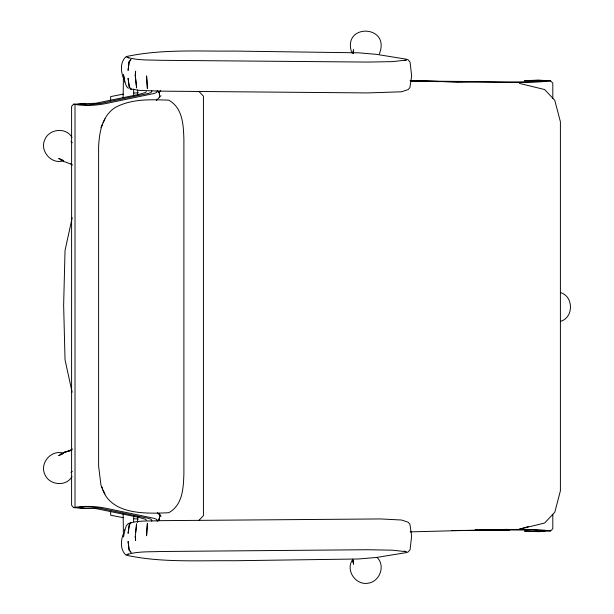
<?xml version="1.0" encoding="UTF-8"?>
<svg xmlns="http://www.w3.org/2000/svg" width="614" height="614" viewBox="0 0 614 614"><rect width="100%" height="100%" fill="white"/><g stroke="black" fill="none" stroke-linecap="round" stroke-linejoin="round"><path stroke-width="0.92" d="M133.637 521.823L133.698 516.128M123.13 97.634L123.468 74.847L124.964 81.984M146.316 91.601L145.572 92.491L138.357 94.548L95.776 103.252L73.573 104.18L71.6 106.375L71.592 505.207L73.573 507.624C84.141 505.675 95.431 506.174 106.03 508.285L153.776 518.254L156.332 519.168L157.261 520.158L157.23 521.209L159.425 519.014L159.448 517.963M151.742 521.209L151.788 520.181L150.952 519.244L148.496 518.362L100.903 508.423C93.366 507.141 85.507 506.281 77.932 507.517L84.932 508.438L95.776 508.553L138.357 517.264L145.572 519.314L146.316 520.211M353.319 53.165L353.61 49.703L352.835 53.103M135.633 532.576L136.607 523.834L135.287 536.375L135.617 540.55L135.249 536.321M101.763 486.91C109.722 515.253 145.879 513.726 168.735 512.736C182.865 504.915 183.402 487.877 183.893 473.609L183.893 139.294C183.402 125.033 182.865 107.987 168.735 100.166C150.338 99.514 131.266 98.608 114.626 107.834C101.955 116.576 99.245 132.54 98.608 146.899L98.608 466.003L100.965 485.283L102.415 488.46M124.964 529.821L123.468 536.958L123.122 513.22M72.206 217.671L65.038 250.474L63.641 305.158L65.038 359.827L72.107 392.185M123.191 534.28C120.682 541.018 120.175 550.167 126.185 555.209C161.375 562.838 198.076 560.375 233.888 560.743L358.591 558.986L376.482 557.466L406.215 552.623L408.064 552.032L410.06 549.714L411.649 535.999L409.899 524.164L408.072 522.192L401.51 520.02L380.703 518.945L160.837 520.657C150.039 521.34 138.733 520.066 128.311 523.519L126.453 525.507L124.596 530.519M379.345 53.894C391.164 24.422 341.415 23.125 351.807 52.827M353.372 560.336L352.766 562.056L353.242 559.968L353.61 564.297L352.444 559.193M100.965 127.62L102.415 124.442M103.144 122.854L104.971 118.878M352.605 559.615C345.314 569.899 355.207 585.065 367.525 583.3C379.498 582.179 385.884 565.901 377.08 557.451M158.573 92.891L160.722 90.388M72.015 476.548C66.297 486.879 49.565 485.382 44.937 474.706C39.265 463.133 51.476 448.987 63.71 453.332M156.294 100.519L160.983 95.615M475.136 529.989L532.898 530.012L544.986 530.834L539.645 531.34L524.517 531.141L538.785 531.686L550.628 530.903L552.807 528.708L552.807 514.34M198.928 520.403L203.426 515.591L203.426 96.214L198.928 91.402M70.955 472.458L72.268 471.306M72.483 448.98L70.94 450.116L71.447 449.755L63.956 452.464L58.706 455.596L61.907 454.253M552.807 98.432L552.807 83.097L550.628 80.902C521.278 84.225 490.809 80.941 461.175 82.192L459.264 82.176M560.605 321.352C573.752 317.584 573.752 296.416 560.605 292.648M128.196 554.112L126.883 554.557C137.851 551.226 149.509 551.978 160.837 551.502L367.51 549.73L392.507 550.182L406.261 551.71L404.334 551.057M404.979 60.533L406.261 60.095L392.507 61.623L367.51 62.075L160.837 60.31C149.509 59.827 137.851 60.579 126.883 57.248L128.848 57.916M528.547 526.513L519.36 529.199L544.649 523.028L554.787 512.229L560.398 490.824L560.398 121.749L554.787 100.351L544.649 89.552L519.36 83.374M66.504 451.735L63.956 452.464L71.784 450.239L67.379 451.49M63.71 160.668C51.476 165.012 39.265 150.867 44.937 139.294C49.565 128.618 66.297 127.121 72.015 137.452M123.291 94.126L110.666 96.59L110.666 100.343M84.932 103.367L78.062 104.342L88.608 104.81L100.903 103.39L148.496 93.443L150.952 92.568L151.788 91.624L151.742 90.596M60.579 454.107L62.712 453.915M133.622 93.098L138.288 92.768M458.735 530.619L507.494 529.345M410.091 531.87L458.85 530.619M451.965 530.458L509.482 530.358M475.366 529.606C500.295 530.673 525.998 527.771 550.628 530.903M411.173 81.033L462.403 81.432M435.134 81.601C472.082 81.432 509.159 82.882 546.046 81.102L538.248 80.365L524.517 80.672L538.785 80.127L550.628 80.902M410.006 80.703L458.75 81.954M411.549 80.741L458.52 81.946M84.932 508.438L73.573 507.624M73.573 104.18C84.141 106.138 95.431 105.631 106.03 103.52L153.776 93.551L156.332 92.637L157.261 91.647L157.23 90.596L159.425 92.791L159.448 93.842M133.622 518.715L138.288 519.037M60.579 159.893L62.712 160.085M123.291 517.679L110.666 515.215L110.666 511.462M130.153 88.869L139.332 90.381L160.837 91.148L367.586 92.921L401.51 91.793L408.072 89.613L409.899 87.648L411.649 75.806L410.06 62.098L408.064 59.781L406.215 59.182L376.482 54.347L358.591 52.819L233.888 51.069C198.076 51.43 161.375 48.974 126.185 56.603C120.175 61.638 120.682 70.787 123.191 77.525M61.907 159.747L58.706 158.404L63.956 161.536L71.431 164.268L70.925 163.907L72.467 165.043M70.955 141.542L72.268 142.694M157.368 512.759L160.983 516.382L159.671 514.018M128.311 88.293L126.453 86.305L124.596 81.286L123.468 74.847M158.573 518.922L159.448 520.403M103.144 490.056L104.971 494.024M352.766 51.944L353.088 53.334M159.233 513.235L159.556 515.599M133.629 89.03L133.698 95.677M159.425 92.791L159.448 97.672M159.448 514.133L159.425 519.014M137.636 90.081L137.636 94.64M137.636 516.251L137.636 522.637M75.015 104.771L75.015 507.041M146.754 531.924L146.593 535.769L147.406 523.258L146.754 531.924M135.617 71.255L135.287 75.438L136.607 87.979L135.249 75.491L135.617 71.255M129.086 61.937L128.088 70.426L129.117 61.884L130.997 59.481L129.086 61.937M129.301 524.579L128.103 533.397L129.324 524.632L131.043 522.691L129.301 524.579M131.043 89.122L129.301 87.226L128.103 78.408L129.301 87.226L131.043 89.122M130.997 552.324L129.117 549.921L128.088 541.379L129.086 549.875L130.997 552.324M147.406 88.554L146.593 76.036L147.406 88.554"/></g></svg>
